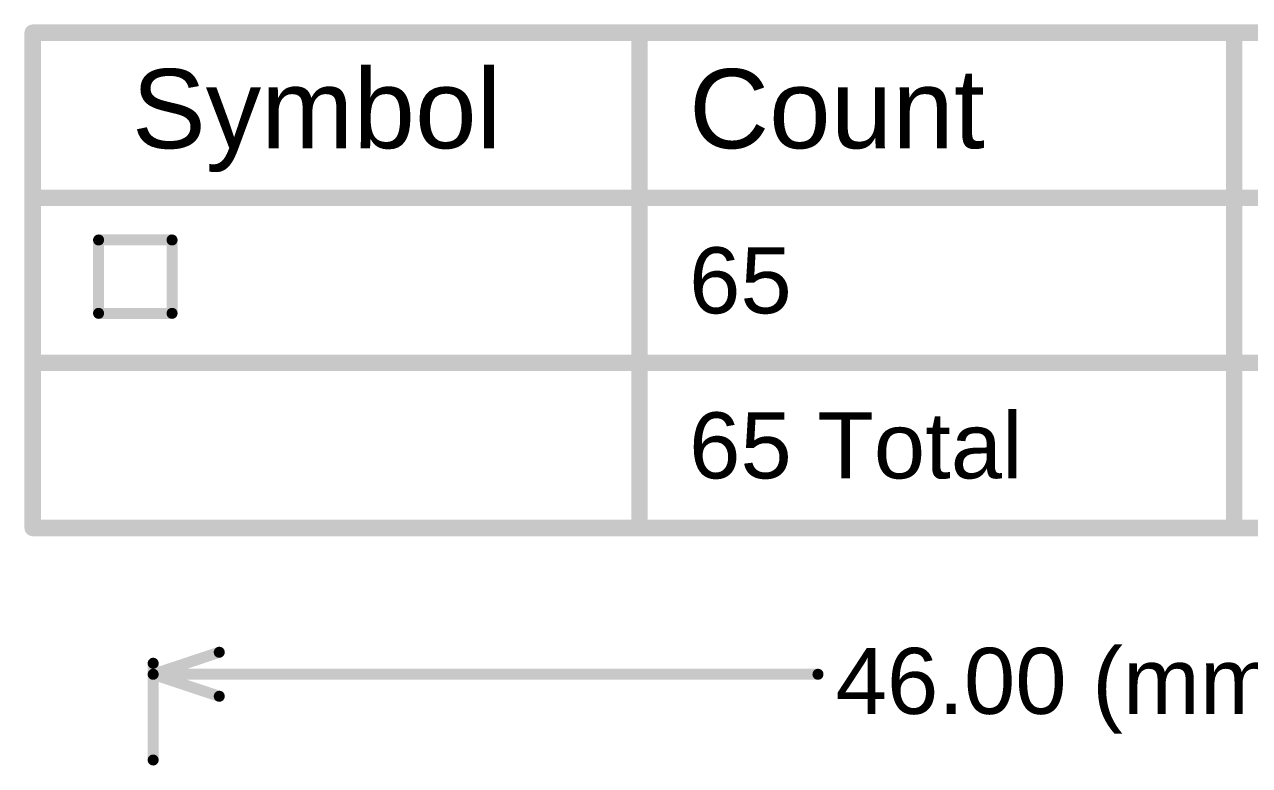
# Model space of a CAD drawing. Header units: inches. Extents: x 95 to 271, y 81 to 124.
# Drawn here: x 94.53 to 122.78, y 107.22 to 124.32 of the extents above; entities that cross this region are included whole.
import ezdxf

# ---------------------------------------------------------------- set-up
doc = ezdxf.new("R2010")
doc.units = ezdxf.units.IN
doc.layers.add('Drill Drawing', color=1, linetype='Continuous')
doc.layers.add('Mechanical 1', color=6, linetype='Continuous')
doc.styles.add('Arial', font='', dxfattribs={"height": 0.2})
doc.styles.get('Arial').set_extended_font_data('Arial')

msp = doc.modelspace()

# ---------------------------------------------------------------- linework, layer by layer
at = {"layer": 'Drill Drawing'}
for points, const_width in [([(94.723, 124.13), (271.256, 124.13)], 0.381), ([(94.723, 112.7), (94.723, 124.13)], 0.381), ([(108.716, 112.7), (108.716, 124.13)], 0.381), ([(122.428, 112.7), (122.428, 124.13)], 0.381), ([(94.723, 120.32), (271.256, 120.32)], 0.381), ([(96.242, 119.346), (97.935, 119.346)], 0.254), ([(96.242, 117.653), (96.242, 119.346)], 0.254), ([(97.935, 117.653), (97.935, 119.346)], 0.254), ([(96.242, 117.653), (97.935, 117.653)], 0.254), ([(94.723, 116.51), (271.256, 116.51)], 0.381), ([(94.723, 112.7), (271.256, 112.7)], 0.381)]:
    msp.add_lwpolyline(points, dxfattribs=dict(at, const_width=const_width))
for points, const_width in [([(94.628, 124.13, 1), (94.819, 124.13, 1)], 0.191), ([(94.628, 124.13, 1), (94.819, 124.13, 1)], 0.191), ([(108.62, 124.13, 1), (108.811, 124.13, 1)], 0.191), ([(122.333, 124.13, 1), (122.523, 124.13, 1)], 0.191), ([(94.628, 120.32, 1), (94.819, 120.32, 1)], 0.191), ([(96.178, 119.346, 1), (96.305, 119.346, 1)], 0.127), ([(96.178, 119.346, 1), (96.305, 119.346, 1)], 0.127), ([(97.872, 119.346, 1), (97.999, 119.346, 1)], 0.127), ([(97.872, 119.346, 1), (97.999, 119.346, 1)], 0.127), ([(96.178, 117.653, 1), (96.305, 117.653, 1)], 0.127), ([(96.178, 117.653, 1), (96.305, 117.653, 1)], 0.127), ([(97.872, 117.653, 1), (97.999, 117.653, 1)], 0.127), ([(97.872, 117.653, 1), (97.999, 117.653, 1)], 0.127), ([(94.628, 116.51, 1), (94.819, 116.51, 1)], 0.191), ([(94.628, 112.7, 1), (94.819, 112.7, 1)], 0.191), ([(94.628, 112.7, 1), (94.819, 112.7, 1)], 0.191), ([(108.62, 112.7, 1), (108.811, 112.7, 1)], 0.191), ([(122.333, 112.7, 1), (122.523, 112.7, 1)], 0.191)]:
    msp.add_lwpolyline(points, format="xyb", close=True, dxfattribs=dict(at, const_width=const_width))
at = {"layer": 'Mechanical 1', "const_width": 0.254}
for points in [[(97.5, 109.322), (99.024, 109.83)], [(97.5, 107.343), (97.5, 109.576)], [(97.5, 109.322), (99.024, 108.814)], [(97.5, 109.322), (112.831, 109.322)]]:
    msp.add_lwpolyline(points, dxfattribs=at)
at = {"layer": 'Mechanical 1', "const_width": 0.127}
for points in [[(98.961, 109.83, 1), (99.088, 109.83, 1)], [(97.437, 109.576, 1), (97.564, 109.576, 1)], [(97.437, 109.322, 1), (97.564, 109.322, 1)], [(97.437, 109.322, 1), (97.564, 109.322, 1)], [(97.437, 109.322, 1), (97.564, 109.322, 1)], [(112.768, 109.322, 1), (112.895, 109.322, 1)], [(98.961, 108.814, 1), (99.088, 108.814, 1)], [(97.437, 107.343, 1), (97.564, 107.343, 1)]]:
    msp.add_lwpolyline(points, format="xyb", close=True, dxfattribs=at)

# ---------------------------------------------------------------- texts
at = {"layer": 'Drill Drawing', "style": 'Arial'}
for s, height, p in [('Symbol', 1.8288, (97.009, 121.463)), ('Count', 1.8288, (109.859, 121.463)), ('65', 1.524, (109.859, 117.653)), ('65 Total', 1.524, (109.859, 113.843))]:
    msp.add_text(s, height=height, dxfattribs=at).set_placement(p)
at = {"layer": 'Mechanical 1', "style": 'Arial'}
msp.add_text('46.00 (mm)', height=1.524, dxfattribs=at).set_placement((113.238, 108.407))

doc.saveas('drawing.dxf')
